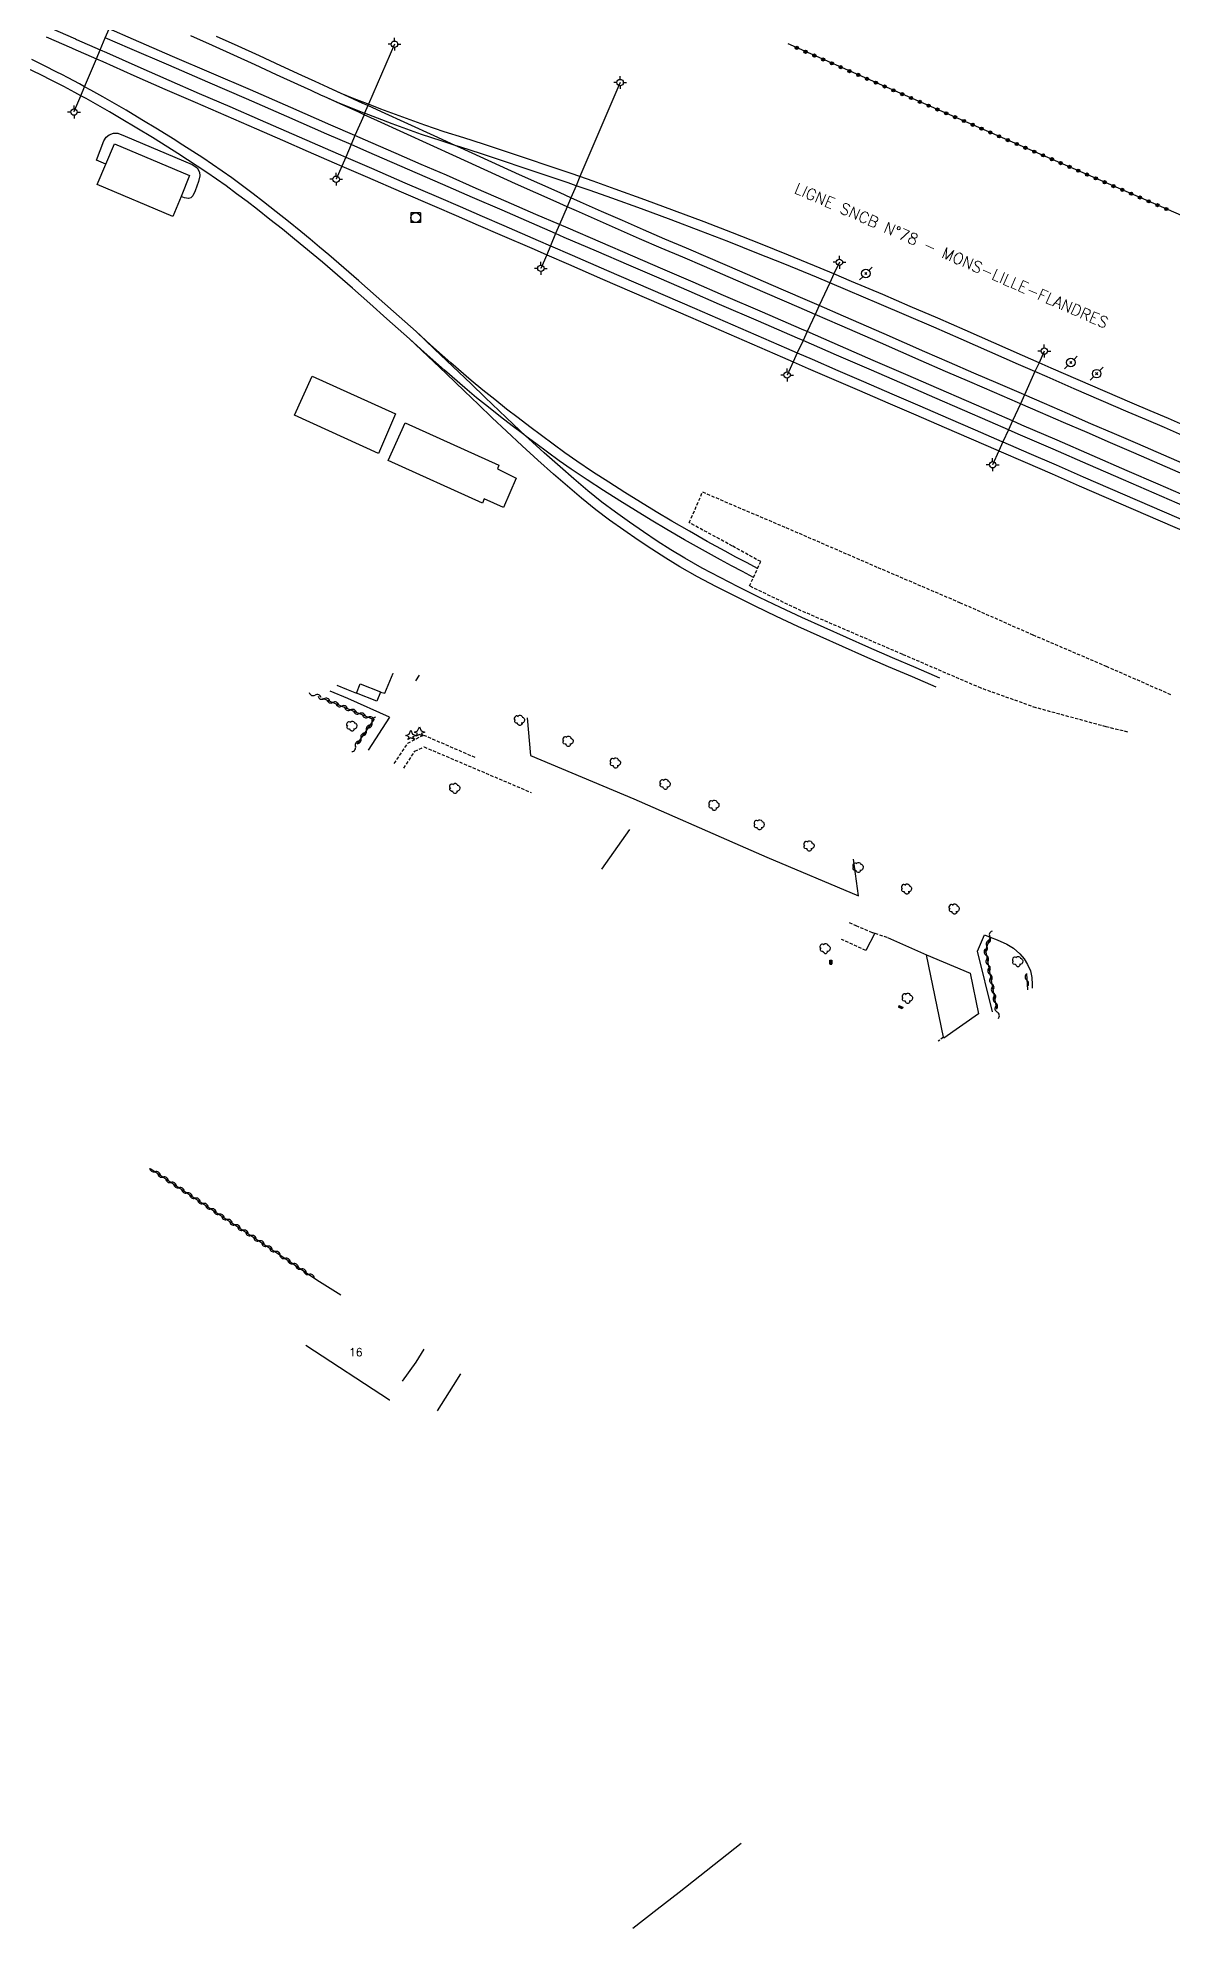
# Model space of a CAD drawing. Header units: millimetres. Extents: x 80000 to 81000, y 145000 to 146000.
# Drawn here: x 80681.3 to 80858.6, y 145078.5 to 145373.7 of the extents above; entities that cross this region are included whole.
import ezdxf
from ezdxf.enums import TextEntityAlignment as Align

# ---------------------------------------------------------------- set-up
doc = ezdxf.new("R2010")
doc.units = ezdxf.units.MM
doc.linetypes.add('DASHED', pattern=[0.75, 0.5, -0.25])
doc.layers.get('0').update_dxf_attribs({"linetype": 'CONTINUOUS'})
for name, color, linetype in [('W0014', 7, 'CONTINUOUS'), ('W0101', 7, 'CONTINUOUS'), ('W0104', 1, 'CONTINUOUS'), ('W0105', 7, 'CONTINUOUS'), ('W01102', 255, 'CONTINUOUS'), ('W0112', 1, 'DASHED'), ('W0300', 7, 'CONTINUOUS'), ('W0303', 7, 'CONTINUOUS'), ('W0310', 3, 'CONTINUOUS'), ('W0323', 7, 'CONTINUOUS'), ('W0401', 7, 'CONTINUOUS'), ('W0420', 7, 'CONTINUOUS'), ('W0473', 7, 'CONTINUOUS'), ('W0610', 7, 'CONTINUOUS'), ('W0611', 7, 'CONTINUOUS'), ('W0700', 7, 'CONTINUOUS'), ('W0989', 7, 'CONTINUOUS'), ('W0991', 7, 'CONTINUOUS')]:
    doc.layers.add(name, color=color, linetype=linetype)
doc.styles.get("Standard").update_dxf_attribs({"font": 'romans.shx', "width": 0.85})

# ---------------------------------------------------------------- blocks, each defined once
blk = doc.blocks.new('croix')
for p, q in [((-3, 0), (3, 0)), ((0, -3), (0, 3))]:
    blk.add_line(p, q)
blk = doc.blocks.new('T818')
at = {"color": 16, "linetype": 'Continuous', "xscale": 0.0001666666666666667, "yscale": 0.0001666666666666667}
blk.add_blockref('croix', (0, 0), dxfattribs=at)
blk = doc.blocks.new('T610')
for p, q in [((-0.500001, 0), (-1.000002, 0)), ((0, 0.500001), (0, 1.000002)), ((0.500001, 0), (1.000002, 0)), ((0, -0.500001), (0, -1.000002))]:
    blk.add_line(p, q)
blk.add_ellipse((0, 0), major_axis=(-0.353554, 0.353554), ratio=1, start_param=3.926990817, end_param=10.2101761242)
blk = doc.blocks.new('T473')
for p, q in [((-0.166667, 0.166667), (0.166667, -0.166667)), ((-0.166667, -0.166667), (0.166667, 0.166667)), ((0.500001, 0.500001), (1.000002, 1.000002)), ((-1.000002, -1.000002), (-0.500001, -0.500001))]:
    blk.add_line(p, q)
blk.add_ellipse((0, 0), major_axis=(0.471405, 0.471405), ratio=1, start_param=5.4977871438, end_param=11.780972451)
blk = doc.blocks.new('T420')
for p, q in [((0.75, 0.75), (-0.75, 0.75)), ((-0.75, 0.75), (-0.75, -0.75)), ((0.75, 0.75), (0.75, -0.75)), ((0.75, -0.75), (-0.75, -0.75))]:
    blk.add_line(p, q)
blk.add_ellipse((0, 0), major_axis=(-0.53, 0.53), ratio=1, start_param=3.926991, end_param=10.210176)
blk = doc.blocks.new('t323o')
at = {"color": 0, "linetype": 'Continuous'}
for radius in [0.25, 0.15]:
    blk.add_circle((0, 0), radius, dxfattribs=at)
blk = doc.blocks.new('T401')
for p, q in [((-0.3, 0.3), (0, 0.3)), ((-0.3, -0.25), (-0.3, 0.3)), ((-0.3, 0.15), (0, 0.15)), ((-0.3, 0), (0, 0)), ((0, 0.3), (0, -0.25)), ((-0.3, -0.15), (0, -0.15)), ((-0.3, -0.25), (-0.3, -0.3)), ((-0.3, -0.3), (0, -0.3)), ((0, -0.3), (0, -0.25))]:
    blk.add_line(p, q)
blk = doc.blocks.new('T300')
for p, q in [((-0.8, 0.51), (-0.86, 0.34)), ((-0.86, 0.34), (-0.86, 0.17)), ((-0.86, 0.17), (-0.74, 0.06)), ((-0.69, 0.63), (-0.8, 0.51)), ((-0.8, -0.06), (-0.74, 0.06)), ((-0.74, 0.06), (-0.69, 0.11)), ((-0.57, 0.69), (-0.69, 0.63)), ((-0.46, 0.69), (-0.57, 0.69)), ((-0.29, 0.63), (-0.46, 0.69)), ((-0.29, 0.63), (-0.17, 0.74)), ((-0.23, 0.57), (-0.29, 0.63)), ((-0.17, 0.74), (-0.06, 0.8)), ((-0.06, 0.8), (0.06, 0.8)), ((0.06, 0.8), (0.23, 0.74)), ((0.23, 0.74), (0.34, 0.63)), ((0.34, 0.63), (0.4, 0.51)), ((0.46, 0.46), (0.34, 0.46)), ((0.4, 0.51), (0.4, 0.46)), ((0.57, 0.4), (0.46, 0.46)), ((0.57, 0.4), (0.69, 0.29)), ((0.69, 0.29), (0.74, 0.17)), ((0.74, 0.06), (0.69, -0.17)), ((0.74, 0.17), (0.74, 0.06)), ((-0.8, -0.17), (-0.8, -0.06)), ((-0.8, -0.23), (-0.8, -0.17)), ((-0.74, -0.34), (-0.8, -0.23)), ((-0.69, -0.4), (-0.74, -0.34)), ((-0.51, -0.46), (-0.69, -0.4)), ((-0.4, -0.46), (-0.51, -0.46)), ((-0.4, -0.46), (-0.34, -0.46)), ((-0.34, -0.46), (-0.34, -0.4)), ((-0.34, -0.51), (-0.34, -0.46)), ((-0.29, -0.63), (-0.34, -0.51)), ((-0.17, -0.74), (-0.29, -0.63)), ((-0.06, -0.8), (-0.17, -0.74)), ((0.06, -0.8), (-0.06, -0.8)), ((0.17, -0.74), (0.06, -0.8)), ((0.23, -0.69), (0.17, -0.74)), ((0.29, -0.46), (0.23, -0.46)), ((0.29, -0.63), (0.23, -0.69)), ((0.46, -0.4), (0.29, -0.46)), ((0.34, -0.51), (0.29, -0.63)), ((0.34, -0.51), (0.34, -0.46)), ((0.57, -0.34), (0.46, -0.4)), ((0.63, -0.29), (0.57, -0.34)), ((0.69, -0.17), (0.63, -0.29))]:
    blk.add_line(p, q)
blk = doc.blocks.new('T303')
for p, q in [((-0.77, 0), (-0.28, 0.21)), ((-0.28, -0.21), (-0.77, 0)), ((-0.28, 0.21), (0, 0.83)), ((0, 0.83), (0.28, 0.21)), ((0.28, 0.21), (0.83, 0)), ((0.83, 0), (0.28, -0.21)), ((-0.49, -0.63), (-0.28, -0.21)), ((0, -0.35), (-0.49, -0.63)), ((0.56, -0.63), (0, -0.35)), ((0.28, -0.21), (0.56, -0.63))]:
    blk.add_line(p, q)
blk = doc.blocks.new('t310o')
at = {"color": 0, "linetype": 'Continuous'}
for centre, start, end in [((-0.5, 0.38), 216.8699, 323.1304), ((0.5, -0.37), 36.8699, 143.1303)]:
    blk.add_arc(centre, 0.625, start, end, dxfattribs=at)

msp = doc.modelspace()

# ---------------------------------------------------------------- linework, layer by layer
at = {"layer": 'W0014'}
for points in [[(80734.84, 145271.55), (80735.54, 145271.37), (80736.81, 145274.5), (80736.81, 145274.5)], [(80740.37, 145273.31), (80740.96, 145274.17)], [(80729.74, 145270.52), (80726.99, 145271.69)], [(80728.04, 145272.62), (80729.52, 145272), (80731.1, 145271.36)], [(80736.28, 145267.61), (80729.74, 145270.52)], [(80736.28, 145267.61), (80732.92, 145262.49)], [(80757.77, 145267.5), (80758.29, 145261.65)], [(80758.29, 145261.65), (80774.46, 145254.87), (80791.08, 145247.6), (80795.26, 145245.77)], [(80795.26, 145245.77), (80809.56, 145239.71)], [(80809.56, 145239.71), (80808.76, 145245.44)], [(80814.1, 145233.21), (80820.19, 145230.51)], [(80830.51, 145221.62), (80828.16, 145231.06), (80829.24, 145233.63), (80830.12, 145233.28), (80831.25, 145232.83), (80832.75, 145232.18), (80833.78, 145231.53), (80834.77, 145230.67), (80835.45, 145229.87), (80836, 145228.97), (80836.44, 145227.98), (80836.67, 145226.96), (80836.7, 145225.89), (80836.7, 145225.31)], [(80724.91, 145179.75), (80728.66, 145177.38)]]:
    msp.add_lwpolyline(points, dxfattribs=at)
at = {"layer": 'W0101'}
msp.add_lwpolyline([(80702.4, 145345.83), (80690.59, 145350.83), (80691.93, 145353.99), (80693.26, 145357.17), (80705.02, 145352.2), (80703.68, 145348.96)], close=True, dxfattribs=at)
for points in [[(80773.78, 145250.08), (80769.41, 145243.87)], [(80736.29, 145160.93), (80736.27, 145160.94), (80723.16, 145169.46)], [(80741.64, 145168.9), (80740.37, 145166.87), (80738.25, 145163.91)], [(80743.78, 145159.26), (80746.27, 145163.22), (80747.42, 145165.04)]]:
    msp.add_lwpolyline(points, dxfattribs=at)
at = {"layer": 'W0104'}
msp.add_lwpolyline([(80691.93, 145353.99), (80690.45, 145354.63), (80691.59, 145357.61), (80691.95, 145358.19), (80692.43, 145358.57), (80693.13, 145358.81), (80693.8, 145358.82), (80694.96, 145358.38), (80705.41, 145353.92), (80706.2, 145353.42), (80706.55, 145352.72), (80706.59, 145352.17), (80706.41, 145351.29), (80705.88, 145349.83), (80705.51, 145349.02), (80705.2, 145348.72), (80704.83, 145348.62), (80704.21, 145348.73), (80703.68, 145348.96)], dxfattribs=at)
for points in [[(80734.52, 145308.8), (80721.39, 145314.77), (80724.16, 145320.9), (80737.19, 145315.02)], [(80754.06, 145300.37), (80751.07, 145301.7), (80750.79, 145301.03), (80736.03, 145307.72), (80738.71, 145313.6), (80753.36, 145306.99), (80753.15, 145306.43), (80756.05, 145304.95)], [(80734.27, 145270.11), (80731.1, 145271.36), (80731.68, 145272.83), (80734.85, 145271.58), (80734.84, 145271.55)], [(80822.89, 145217.48), (80822.86, 145217.62), (80820.19, 145230.51), (80827.02, 145227.66), (80828.34, 145221.3)]]:
    msp.add_lwpolyline(points, close=True, dxfattribs=at)
at = {"layer": 'W0105'}
msp.add_lwpolyline([(80812.12, 145233.87), (80810.72, 145231.19)], dxfattribs=at)
at = {"layer": 'W01102'}
msp.add_lwpolyline([(80774.28, 145078.48), (80778.11, 145081.44), (80781.56, 145084.11), (80791.22, 145091.74)], dxfattribs=at)
at = {"layer": 'W0112'}
for points in [[(80792.54, 145288.11), (80793.15, 145289.43), (80793.79, 145290.83), (80794.29, 145291.91), (80789.85, 145294.35), (80783.12, 145298), (80785.19, 145302.8)], [(80785.19, 145302.8), (80790.7, 145300.42), (80798.23, 145297.23), (80812.59, 145291.01), (80825.37, 145285.54), (80836.82, 145280.48), (80848.26, 145275.59), (80858.48, 145271.1)], [(80851.65, 145265.29), (80848.25, 145266.12), (80837.31, 145269.09), (80828.73, 145272.14), (80816.47, 145277.42), (80799.85, 145284.57), (80792.54, 145288.11)], [(80737, 145260.4), (80739.12, 145263.56), (80741.57, 145264.83), (80749.6, 145261.36)], [(80738.49, 145259.64), (80740.24, 145262.32), (80741.66, 145262.98), (80758.39, 145255.86)], [(80808.1, 145235.55), (80809.14, 145235.07), (80811.73, 145233.99), (80812.12, 145233.87), (80814.1, 145233.21)], [(80810.72, 145231.19), (80806.93, 145232.91), (80806.93, 145232.91), (80806.93, 145232.91)], [(80822.86, 145217.62), (80822.04, 145217.01)]]:
    msp.add_lwpolyline(points, dxfattribs=at)
at = {"layer": 'W0310'}
for points in [[(80725.77, 145270.59), (80733.81, 145267.24), (80731.15, 145263.39)], [(80830.13, 145233.31), (80830.12, 145233.28), (80829.39, 145231.22), (80831.15, 145222)], [(80835.82, 145227.6), (80835.96, 145225.04)], [(80698.94, 145197.07), (80719.58, 145183.32)], [(80719.58, 145183.32), (80724.91, 145179.75)]]:
    msp.add_lwpolyline(points, dxfattribs=at)
at = {"layer": 'W0323'}
msp.add_lwpolyline([(80930.09, 145315.38), (80915.68, 145321.57), (80903.34, 145326.86), (80896.05, 145330.19), (80888.87, 145333.47), (80878.16, 145337.98), (80860.42, 145345.8), (80833.27, 145357.59), (80813.2, 145366.32), (80798.55, 145372.76)], dxfattribs=at)
at = {"layer": 'W0611'}
for points in [[(80686.95, 145362.16), (80687.03, 145362.36), (80687.23, 145362.82), (80688.01, 145364.68), (80688.6, 145366.09), (80690.44, 145370.45), (80691.03, 145371.86), (80691.82, 145373.73), (80692.42, 145375.14), (80694.01, 145378.93), (80694.6, 145380.34), (80696.26, 145384.28)], [(80737.03, 145372.72), (80732.98, 145363.34), (80732.88, 145363.13), (80732.37, 145361.94), (80732.28, 145361.72), (80730.86, 145358.45), (80730.26, 145357.05), (80729.41, 145355.1), (80728.81, 145353.7), (80727.92, 145351.64)], [(80772.3, 145366.74), (80771.8, 145365.56), (80766.03, 145352.04), (80765.43, 145350.63), (80764.62, 145348.73), (80764.02, 145347.33), (80762.83, 145344.55), (80762.23, 145343.14), (80761.43, 145341.24), (80760.83, 145339.84), (80759.92, 145337.72)], [(80806.58, 145338.66), (80805.73, 145336.84), (80805.09, 145335.45), (80803.44, 145331.9), (80802.79, 145330.51), (80801.55, 145327.83), (80800.9, 145326.44), (80800, 145324.5), (80799.35, 145323.11), (80798.4, 145321.06)], [(80838.61, 145324.8), (80837.78, 145322.98), (80837.15, 145321.59), (80835.49, 145317.95), (80834.86, 145316.56), (80833.64, 145313.89), (80833.01, 145312.5), (80832.15, 145310.61), (80831.51, 145309.21), (80830.53, 145307.05)]]:
    msp.add_lwpolyline(points, dxfattribs=at)
at = {"layer": 'W0700'}
for points in [[(80683.21, 145375.28), (80687.2, 145373.54), (80687.36, 145373.47), (80691.03, 145371.86), (80692.05, 145371.41), (80696.9, 145369.26), (80701.75, 145367.13), (80706.52, 145365.05), (80711.29, 145362.99), (80716.06, 145360.92), (80720.12, 145359.15), (80724.18, 145357.38), (80728.24, 145355.61), (80729.41, 145355.1), (80733.45, 145353.35), (80738.67, 145351.09), (80743.9, 145348.83), (80747.31, 145347.36), (80750.72, 145345.89), (80754.14, 145344.41), (80759.48, 145342.09), (80761.43, 145341.24), (80764.83, 145339.76), (80770.17, 145337.44), (80774.75, 145335.45), (80779.34, 145333.47), (80783.93, 145331.48), (80788.72, 145329.4), (80793.5, 145327.31), (80798.29, 145325.24), (80800, 145324.5), (80802.3, 145323.51), (80806.32, 145321.79), (80810.34, 145320.06), (80814.75, 145318.14), (80819.16, 145316.23), (80823.57, 145314.32), (80827.78, 145312.49), (80831.99, 145310.67), (80832.15, 145310.61), (80836.21, 145308.85), (80840.44, 145307.01), (80844.67, 145305.16), (80848.9, 145303.33), (80853.11, 145301.51), (80857.33, 145299.69), (80861.56, 145297.87)], [(80861.19, 145301.95), (80856.38, 145304.02), (80851.58, 145306.09), (80846.09, 145308.47), (80840.61, 145310.86), (80835.12, 145313.25), (80833.64, 145313.89), (80830.78, 145315.13), (80826.44, 145317.01), (80822.1, 145318.89), (80816.98, 145321.12), (80811.86, 145323.35), (80806.73, 145325.58), (80801.55, 145327.83), (80800.64, 145328.22), (80794.54, 145330.86), (80788.45, 145333.5), (80783.72, 145335.54), (80778.99, 145337.57), (80774.27, 145339.61), (80769.22, 145341.79), (80764.17, 145343.97), (80762.83, 145344.55), (80759.12, 145346.15), (80754.48, 145348.18), (80749.83, 145350.21), (80745.18, 145352.25), (80741.23, 145353.95), (80737.29, 145355.66), (80733.35, 145357.36), (80730.86, 145358.45), (80727.09, 145360.1), (80720.82, 145362.85), (80714.54, 145365.58), (80708.45, 145368.21), (80702.35, 145370.83), (80696.27, 145373.46), (80692.42, 145375.14)], [(80682.6, 145373.88), (80686.58, 145372.14), (80686.76, 145372.06), (80690.44, 145370.45), (80691.44, 145370.01), (80696.29, 145367.86), (80701.14, 145365.73), (80705.91, 145363.65), (80710.68, 145361.59), (80715.45, 145359.52), (80719.51, 145357.75), (80723.57, 145355.98), (80727.62, 145354.21), (80728.81, 145353.7), (80732.84, 145351.94), (80738.07, 145349.68), (80743.29, 145347.43), (80746.7, 145345.95), (80750.12, 145344.48), (80753.53, 145343.01), (80758.87, 145340.69), (80760.83, 145339.84), (80764.22, 145338.36), (80769.56, 145336.04), (80774.15, 145334.05), (80778.73, 145332.07), (80783.32, 145330.08), (80788.11, 145328), (80792.89, 145325.91), (80797.68, 145323.83), (80799.35, 145323.11), (80801.7, 145322.1), (80805.72, 145320.38), (80809.73, 145318.65), (80814.14, 145316.74), (80818.55, 145314.83), (80822.96, 145312.91), (80827.17, 145311.09), (80831.39, 145309.27), (80831.51, 145309.21), (80835.6, 145307.44), (80839.83, 145305.6), (80844.06, 145303.76), (80848.29, 145301.92), (80852.51, 145300.1), (80856.73, 145298.29), (80860.95, 145296.47)], [(80860.59, 145300.54), (80855.78, 145302.61), (80850.97, 145304.69), (80845.48, 145307.07), (80840, 145309.46), (80834.51, 145311.84), (80833.01, 145312.5), (80830.17, 145313.73), (80825.83, 145315.61), (80821.49, 145317.49), (80816.37, 145319.72), (80811.25, 145321.95), (80806.12, 145324.18), (80800.9, 145326.44), (80800.03, 145326.82), (80793.93, 145329.46), (80787.84, 145332.09), (80783.11, 145334.13), (80778.39, 145336.17), (80773.66, 145338.21), (80768.61, 145340.39), (80763.56, 145342.56), (80762.23, 145343.14), (80758.51, 145344.75), (80753.86, 145346.78), (80749.21, 145348.81), (80744.57, 145350.84), (80740.63, 145352.55), (80736.68, 145354.25), (80732.74, 145355.96), (80730.26, 145357.05), (80726.47, 145358.7), (80720.2, 145361.44), (80713.93, 145364.18), (80707.84, 145366.81), (80701.75, 145369.43), (80695.66, 145372.06), (80691.82, 145373.73)], [(80860.23, 145311.62), (80857.4, 145312.84), (80854.57, 145314.06), (80851.73, 145315.28), (80847.51, 145317.1), (80843.29, 145318.92), (80839.07, 145320.75), (80837.15, 145321.59), (80834.58, 145322.71), (80830.1, 145324.69), (80825.62, 145326.66), (80821.34, 145328.52), (80817.06, 145330.36), (80812.77, 145332.2), (80807.88, 145334.27), (80805.09, 145335.45), (80802.98, 145336.33), (80798.07, 145338.35), (80793.69, 145340.11), (80789.3, 145341.84), (80784.9, 145343.54), (80780.29, 145345.28), (80775.66, 145346.99), (80771.01, 145348.67), (80767.6, 145349.88), (80765.43, 145350.63), (80764.17, 145351.07), (80760.74, 145352.24), (80757.32, 145353.39), (80753.9, 145354.52), (80750.48, 145355.65), (80747.4, 145356.63), (80746.51, 145356.92), (80744.33, 145357.61), (80741.27, 145358.63), (80738.96, 145359.45), (80736.66, 145360.3), (80734.37, 145361.17), (80732.37, 145361.94), (80732.28, 145361.97), (80730.19, 145362.79), (80728.12, 145363.64), (80726.05, 145364.55), (80725.65, 145364.73), (80723.99, 145365.49), (80721.93, 145366.43), (80718.61, 145367.96), (80715.28, 145369.5), (80711.95, 145371.02), (80708.58, 145372.54), (80705.2, 145374.04)], [(80860.84, 145313.02), (80858.01, 145314.25), (80855.17, 145315.46), (80852.34, 145316.68), (80848.11, 145318.5), (80843.89, 145320.32), (80839.68, 145322.15), (80837.78, 145322.98), (80835.2, 145324.11), (80830.72, 145326.09), (80826.23, 145328.06), (80821.95, 145329.92), (80817.66, 145331.77), (80813.37, 145333.61), (80808.47, 145335.68), (80805.73, 145336.84), (80803.57, 145337.74), (80798.64, 145339.77), (80794.26, 145341.53), (80789.86, 145343.27), (80785.45, 145344.97), (80780.82, 145346.71), (80776.18, 145348.43), (80771.53, 145350.11), (80768.1, 145351.32), (80766.03, 145352.04), (80764.67, 145352.51), (80761.23, 145353.69), (80757.81, 145354.84), (80754.38, 145355.98), (80750.95, 145357.1), (80747.87, 145358.09), (80744.8, 145359.06), (80741.77, 145360.08), (80739.48, 145360.89), (80737.19, 145361.73), (80734.91, 145362.6), (80732.98, 145363.34), (80732.83, 145363.4), (80730.76, 145364.21), (80728.72, 145365.05), (80726.76, 145365.91), (80726.68, 145365.94), (80724.63, 145366.88), (80722.57, 145367.83), (80719.25, 145369.35), (80715.92, 145370.89), (80712.59, 145372.41), (80709.21, 145373.93)], [(80793.15, 145289.43), (80791.42, 145290.36), (80789.69, 145291.27), (80787.97, 145292.2), (80785.17, 145293.75), (80782.38, 145295.32), (80779.61, 145296.92), (80777.14, 145298.4), (80774.69, 145299.9), (80772.25, 145301.42), (80769.7, 145303.04), (80767.16, 145304.68), (80764.66, 145306.36), (80762.8, 145307.68), (80760.96, 145309.02), (80759.12, 145310.38), (80757.64, 145311.48), (80757.28, 145311.75), (80755.44, 145313.13), (80753.62, 145314.54), (80751.74, 145316.02), (80749.88, 145317.52), (80748.04, 145319.05), (80744.83, 145321.82), (80741.67, 145324.64), (80739.37, 145326.71), (80738.52, 145327.48), (80735.84, 145329.86), (80733.16, 145332.25), (80730.47, 145334.62), (80728.91, 145335.98), (80727.34, 145337.33), (80725.77, 145338.67), (80724.33, 145339.88), (80722.88, 145341.09), (80721.42, 145342.28), (80719.51, 145343.83), (80717.58, 145345.37), (80715.63, 145346.89), (80714, 145348.14), (80712.36, 145349.38), (80710.71, 145350.6), (80709.22, 145351.65), (80707.72, 145352.68), (80706.21, 145353.7), (80704.69, 145354.69), (80703.16, 145355.67), (80701.62, 145356.64), (80699.2, 145358.15), (80696.76, 145359.63), (80694.31, 145361.08), (80692.5, 145362.14), (80690.67, 145363.2), (80688.84, 145364.23), (80688.01, 145364.68), (80687.09, 145365.18), (80685.34, 145366.11), (80684.44, 145366.58), (80683.58, 145367.02), (80681.65, 145368), (80679.7, 145368.95)], [(80793.79, 145290.83), (80792.14, 145291.71), (80790.41, 145292.62), (80788.7, 145293.55), (80785.91, 145295.08), (80783.14, 145296.65), (80780.39, 145298.24), (80777.93, 145299.7), (80775.49, 145301.2), (80773.06, 145302.72), (80770.52, 145304.33), (80768.01, 145305.95), (80765.53, 145307.62), (80763.69, 145308.92), (80761.86, 145310.26), (80760.04, 145311.61), (80758.2, 145312.98), (80756.37, 145314.35), (80754.56, 145315.74), (80752.7, 145317.21), (80750.85, 145318.71), (80749.03, 145320.22), (80745.84, 145322.96), (80742.69, 145325.78), (80740.41, 145327.83), (80739.54, 145328.62), (80736.86, 145331), (80734.18, 145333.39), (80731.48, 145335.77), (80729.91, 145337.13), (80728.34, 145338.49), (80726.76, 145339.83), (80725.31, 145341.05), (80723.85, 145342.27), (80722.39, 145343.47), (80720.46, 145345.03), (80718.52, 145346.57), (80716.57, 145348.1), (80714.93, 145349.36), (80713.28, 145350.61), (80711.6, 145351.84), (80710.1, 145352.91), (80708.58, 145353.95), (80707.06, 145354.97), (80705.52, 145355.98), (80703.98, 145356.96), (80702.44, 145357.94), (80700, 145359.45), (80697.55, 145360.94), (80695.09, 145362.4), (80693.27, 145363.47), (80691.43, 145364.53), (80689.58, 145365.57), (80688.6, 145366.09), (80687.82, 145366.52), (80686.05, 145367.46), (80685.04, 145367.99), (80684.28, 145368.38), (80682.33, 145369.37), (80680.37, 145370.33)], [(80861.33, 145306.76), (80857.28, 145308.53), (80853.22, 145310.3), (80849.56, 145311.88), (80845.9, 145313.46), (80842.24, 145315.04), (80838.63, 145316.6), (80835.49, 145317.95), (80835.03, 145318.15), (80831.42, 145319.71), (80827.6, 145321.37), (80823.78, 145323.03), (80819.95, 145324.7), (80813.6, 145327.47), (80807.24, 145330.24), (80803.44, 145331.9), (80800.88, 145333.01), (80795.94, 145335.15), (80791.01, 145337.28), (80786.07, 145339.41), (80782.69, 145340.86), (80779.31, 145342.3), (80775.95, 145343.75), (80772.66, 145345.18), (80769.38, 145346.62), (80766.1, 145348.08), (80764.62, 145348.73), (80762.93, 145349.49), (80759.77, 145350.91), (80756.6, 145352.34), (80753.52, 145353.73), (80750.43, 145355.13), (80747.35, 145356.54), (80746.51, 145356.92), (80743.24, 145358.41), (80739.12, 145360.29), (80735.01, 145362.16), (80732.88, 145363.13), (80732.1, 145363.48), (80729.19, 145364.8), (80726.76, 145365.91)], [(80860.72, 145305.36), (80856.67, 145307.13), (80852.61, 145308.89), (80848.95, 145310.48), (80845.29, 145312.06), (80841.63, 145313.64), (80838.02, 145315.19), (80834.86, 145316.56), (80834.42, 145316.75), (80830.81, 145318.31), (80826.99, 145319.97), (80823.17, 145321.63), (80819.34, 145323.29), (80812.99, 145326.06), (80806.63, 145328.84), (80802.79, 145330.51), (80800.27, 145331.61), (80795.34, 145333.75), (80790.4, 145335.88), (80785.47, 145338), (80782.09, 145339.45), (80778.71, 145340.89), (80775.34, 145342.34), (80772.05, 145343.78), (80768.76, 145345.22), (80765.48, 145346.68), (80764.02, 145347.33), (80762.3, 145348.09), (80759.14, 145349.52), (80755.97, 145350.94), (80752.88, 145352.34), (80749.8, 145353.74), (80746.71, 145355.14), (80742.6, 145357.02), (80738.49, 145358.89), (80734.38, 145360.77), (80732.28, 145361.72), (80731.47, 145362.09), (80728.56, 145363.41), (80726.05, 145364.55), (80725.65, 145364.73)], [(80822.3, 145273.72), (80818.58, 145275.31), (80814.86, 145276.89), (80811.16, 145278.5), (80807.67, 145280.04), (80804.19, 145281.6), (80800.73, 145283.18), (80797.39, 145284.74), (80794.07, 145286.33), (80790.78, 145287.96), (80787.95, 145289.41), (80785.15, 145290.89), (80782.41, 145292.44), (80780.25, 145293.76), (80778.11, 145295.13), (80775.98, 145296.55), (80773.76, 145298.07), (80771.57, 145299.62), (80769.43, 145301.22), (80767.24, 145302.99), (80765.07, 145304.84), (80762.91, 145306.72), (80760.45, 145308.92), (80758, 145311.15), (80757.64, 145311.48), (80755.58, 145313.4), (80753.38, 145315.47), (80751.2, 145317.56), (80749.02, 145319.66), (80746.15, 145322.38), (80743.29, 145325.1), (80740.41, 145327.83)], [(80821.7, 145272.31), (80817.98, 145273.9), (80814.26, 145275.49), (80810.54, 145277.1), (80807.05, 145278.64), (80803.56, 145280.2), (80800.08, 145281.8), (80796.74, 145283.36), (80793.4, 145284.95), (80790.09, 145286.6), (80787.24, 145288.05), (80784.42, 145289.55), (80781.64, 145291.12), (80779.44, 145292.46), (80777.27, 145293.85), (80775.13, 145295.28), (80772.88, 145296.81), (80770.67, 145298.39), (80768.49, 145300.01), (80766.26, 145301.82), (80764.07, 145303.68), (80761.9, 145305.57), (80759.42, 145307.78), (80756.97, 145310.02), (80754.53, 145312.28), (80752.33, 145314.36), (80750.15, 145316.45), (80747.96, 145318.55), (80745.1, 145321.27), (80742.23, 145323.99), (80739.37, 145326.71)]]:
    msp.add_lwpolyline(points, dxfattribs=at)

# ---------------------------------------------------------------- block references
at = {"layer": 'W0300'}
for p in [(80756.63, 145267.12), (80730.42, 145266.21), (80764.21, 145263.85), (80771.6, 145260.46), (80746.51, 145256.49), (80779.39, 145257.14), (80787.02, 145253.86), (80794.1, 145250.8), (80801.87, 145247.5), (80809.55, 145244.14), (80817.12, 145240.78), (80824.57, 145237.66), (80804.4, 145231.48), (80834.5, 145229.45), (80817.26, 145223.7)]:
    msp.add_blockref('T300', p, dxfattribs=at)
at = {"layer": 'W0303'}
for p in [(80739.59, 145264.75), (80740.94, 145265.27)]:
    msp.add_blockref('T303', p, dxfattribs=at)
at = {"layer": 'W0310'}
for p, rotation in [((80724.63, 145271.06), 337.3668433962243), ((80726.02, 145270.49), 337.3668433962243), ((80727.4, 145269.91), 337.3668433962243), ((80728.79, 145269.33), 337.3668433962243), ((80730.17, 145268.75), 337.3668433962243), ((80731.56, 145268.18), 337.3668433962243), ((80732.94, 145267.6), 337.3668433962243), ((80731.79, 145264.31), 235.3644449701674), ((80732.64, 145265.55), 235.3644449701674), ((80733.5, 145266.78), 235.3644449701674), ((80730.94, 145263.08), 235.3644449701674), ((80829.61, 145231.85), 250.4323481664765), ((80830.11, 145233.26), 250.4323481664765), ((80829.54, 145230.4), 280.8110309120987), ((80829.82, 145228.93), 280.8110309120987), ((80830.11, 145227.46), 280.8110309120987), ((80830.39, 145225.98), 280.8110309120987), ((80835.88, 145226.54), 273.0362443848468), ((80830.67, 145224.51), 280.8110309120987), ((80830.95, 145223.04), 280.8110309120987), ((80831.23, 145221.56), 280.8110309120987), ((80699.61, 145196.63), 326.3362040649038), ((80700.86, 145195.79), 326.3362040649038), ((80702.11, 145194.96), 326.3362040649038), ((80703.35, 145194.13), 326.3362040649038), ((80704.6, 145193.3), 326.3362040649038), ((80705.85, 145192.47), 326.3362040649038), ((80707.1, 145191.64), 326.3362040649038), ((80708.35, 145190.81), 326.3362040649038), ((80709.6, 145189.97), 326.3362040649038), ((80710.84, 145189.14), 326.3362040649038), ((80712.09, 145188.31), 326.3362040649038), ((80713.34, 145187.48), 326.3362040649038), ((80714.59, 145186.65), 326.3362040649038), ((80715.84, 145185.82), 326.3362040649038), ((80717.09, 145184.98), 326.3362040649038), ((80718.34, 145184.15), 326.3362040649038), ((80719.93, 145183.09), 326.1662660416882), ((80721.18, 145182.26), 326.1662660416882), ((80722.42, 145181.42), 326.1662660416882), ((80723.67, 145180.59), 326.1662660416882)]:
    msp.add_blockref('t310o', p, dxfattribs=dict(at, rotation=rotation))
at = {"layer": 'W0323'}
for p, rotation in [((80799.92, 145372.16), 156.2508987564937), ((80801.29, 145371.55), 156.2508987564937), ((80802.67, 145370.95), 156.2508987564937), ((80804.04, 145370.34), 156.2508987564937), ((80805.41, 145369.74), 156.2508987564937), ((80806.78, 145369.14), 156.2508987564937), ((80808.16, 145368.53), 156.2508987564937), ((80809.53, 145367.93), 156.2508987564937), ((80810.9, 145367.32), 156.2508987564937), ((80812.28, 145366.72), 156.2508987564937), ((80813.65, 145366.12), 156.5092619727157), ((80815.03, 145365.52), 156.5092619727157), ((80816.4, 145364.92), 156.5092619727157), ((80817.78, 145364.32), 156.5092619727157), ((80819.15, 145363.73), 156.5092619727157), ((80820.53, 145363.13), 156.5092619727157), ((80821.9, 145362.53), 156.5092619727157), ((80823.28, 145361.93), 156.5092619727157), ((80824.66, 145361.33), 156.5092619727157), ((80826.03, 145360.74), 156.5092619727157), ((80827.41, 145360.14), 156.5092619727157), ((80828.78, 145359.54), 156.5092619727157), ((80830.16, 145358.94), 156.5092619727157), ((80831.53, 145358.34), 156.5092619727157), ((80832.91, 145357.75), 156.5092619727157), ((80834.29, 145357.15), 156.5195696601646), ((80835.66, 145356.55), 156.5195696601646), ((80837.04, 145355.95), 156.5195696601646), ((80838.41, 145355.36), 156.5195696601646), ((80839.79, 145354.76), 156.5195696601646), ((80841.16, 145354.16), 156.5195696601646), ((80842.54, 145353.56), 156.5195696601646), ((80843.92, 145352.97), 156.5195696601646), ((80845.29, 145352.37), 156.5195696601646), ((80846.67, 145351.77), 156.5195696601646), ((80848.04, 145351.17), 156.5195696601646), ((80849.42, 145350.57), 156.5195696601646), ((80850.8, 145349.98), 156.5195696601646), ((80852.17, 145349.38), 156.5195696601646), ((80853.55, 145348.78), 156.5195696601646), ((80854.92, 145348.18), 156.5195696601646), ((80856.3, 145347.59), 156.5195696601646), ((80857.67, 145346.99), 156.5195696601646)]:
    msp.add_blockref('t323o', p, dxfattribs=dict(at, rotation=rotation))
at = {"layer": 'W0401'}
msp.add_blockref('T401', (80805.41, 145229.36), dxfattribs=at)
at = {"layer": 'W0401', "rotation": 246.0148046782784}
msp.add_blockref('T401', (80816.09, 145222.18), dxfattribs=at)
at = {"layer": 'W0420'}
msp.add_blockref('T420', (80740.34, 145345.63), dxfattribs=at)
at = {"layer": 'W0473'}
for p in [(80810.72, 145336.91), (80842.75, 145323), (80846.79, 145321.27)]:
    msp.add_blockref('T473', p, dxfattribs=at)
at = {"layer": 'W0610'}
for p in [(80737.03, 145372.72), (80772.3, 145366.74), (80686.95, 145362.13), (80727.92, 145351.64), (80759.92, 145337.72), (80806.58, 145338.66), (80838.61, 145324.8), (80798.4, 145321.06), (80830.53, 145307.05)]:
    msp.add_blockref('T610', p, dxfattribs=at)
at = {"layer": 'W0611'}
for p, rotation in [((80691.03, 145371.86), 337.1486083391981), ((80737.03, 145372.72), 156.6217327829507), ((80690.44, 145370.45), 337.1554470661046), ((80688.6, 145366.09), 337.1598713211395), ((80771.8, 145365.56), 156.9068112185287), ((80772.3, 145366.74), 156.9013607275711), ((80687.03, 145362.36), 337.1047192511389), ((80687.23, 145362.82), 337.1484256316378), ((80688.01, 145364.68), 337.1880407288239), ((80732.88, 145363.13), 156.592895724275), ((80732.98, 145363.34), 156.6392863691177), ((80686.95, 145362.16), 337.241357185485), ((80732.28, 145361.72), 156.628330745689), ((80732.37, 145361.94), 156.6392863691177), ((80730.26, 145357.05), 156.6027175363014), ((80730.86, 145358.45), 156.6194241790113), ((80728.81, 145353.7), 156.6230441792714), ((80729.41, 145355.1), 156.6342866706452), ((80727.92, 145351.64), 156.6230441792714), ((80765.43, 145350.63), 156.9220015592429), ((80766.03, 145352.04), 156.8799275939556), ((80764.62, 145348.73), 156.904693859886), ((80762.83, 145344.55), 156.9193787666016), ((80764.02, 145347.33), 156.8934377081339), ((80762.23, 145343.14), 156.9110869169492), ((80760.83, 145339.84), 156.8994755953601), ((80761.43, 145341.24), 156.904693859886), ((80806.58, 145338.66), 155.0693400676336), ((80759.92, 145337.72), 156.8994755953601), ((80805.73, 145336.84), 155.0915928239495), ((80805.09, 145335.45), 155.0653512371583), ((80802.79, 145330.51), 155.0650916899698), ((80803.44, 145331.9), 155.1097884478984), ((80801.55, 145327.83), 155.0758287473451), ((80800, 145324.5), 155.0758287473451), ((80800.9, 145326.44), 155.0865658047204), ((80838.61, 145324.8), 155.5228646285224), ((80798.4, 145321.06), 155.064094482351), ((80799.35, 145323.11), 155.064094482351), ((80837.15, 145321.59), 155.5144771562216), ((80837.78, 145322.98), 155.5126466655241), ((80835.49, 145317.95), 155.5281648553184), ((80834.86, 145316.56), 155.5205287038263), ((80833.01, 145312.5), 155.4944373811968), ((80833.64, 145313.89), 155.5126466655241), ((80831.51, 145309.21), 155.5180971564818), ((80832.15, 145310.61), 155.5281648553184), ((80830.53, 145307.05), 155.5180971564818)]:
    msp.add_blockref('T818', p, dxfattribs=dict(at, rotation=rotation))

# ---------------------------------------------------------------- texts
at = {"layer": 'W0989'}
msp.add_text('LIGNE SNCB N°78 - MONS-LILLE-FLANDRES', height=1.75, rotation=336.4219, dxfattribs=at).set_placement((80824.1, 145339.72), align=Align.MIDDLE_CENTER)
at = {"layer": 'W0991'}
msp.add_text('16', height=1.25, dxfattribs=at).set_placement((80730.99, 145168.44), align=Align.MIDDLE_CENTER)
msp.add_text('16', height=1.25, dxfattribs=at).set_placement((80730.99, 145168.44), align=Align.MIDDLE_CENTER)

doc.saveas('drawing.dxf')
